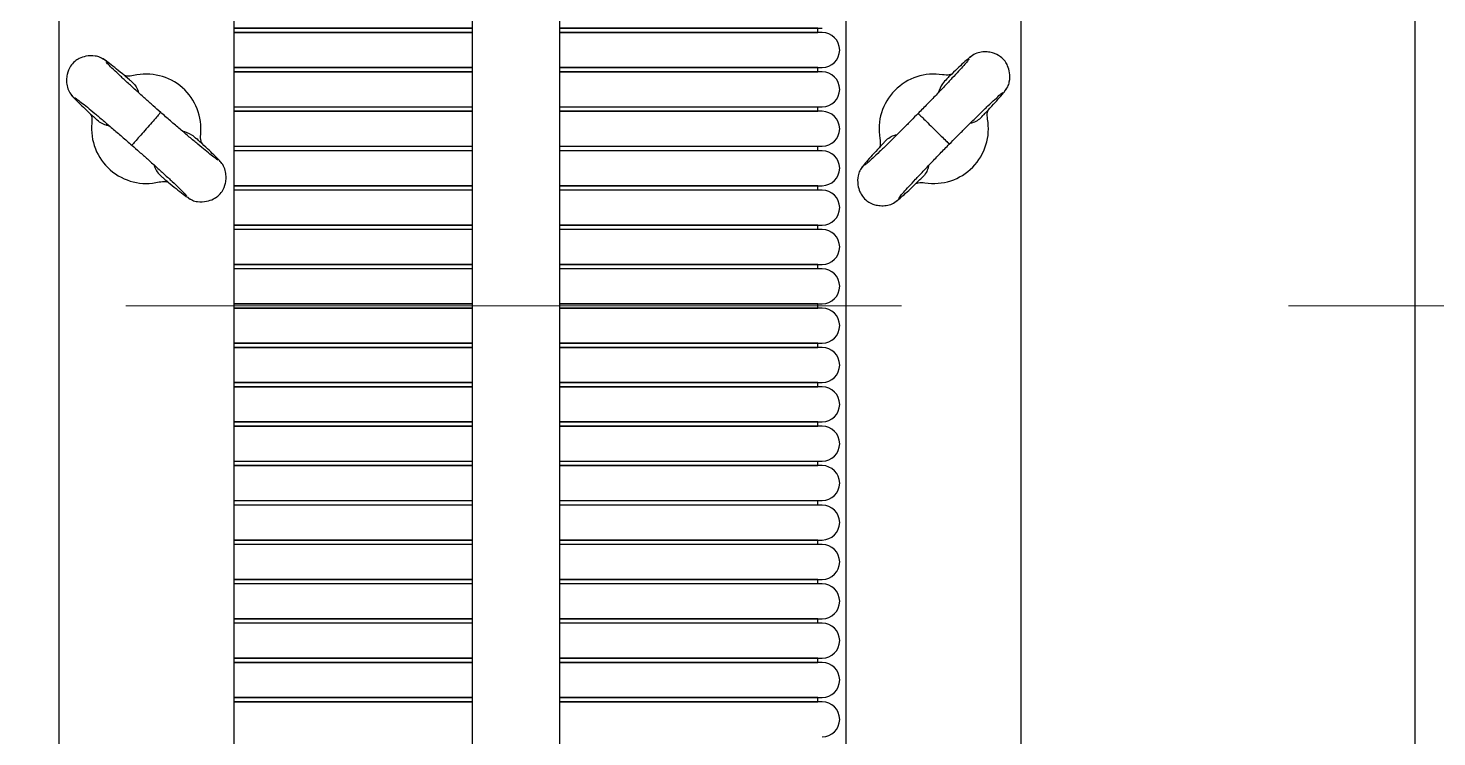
# Model space of a CAD drawing. Header units: centimetres. Extents: x 470464 to 524273, y 49611 to 59074.
# Drawn here: x 503114.4 to 503146.6, y 52575.46 to 52591.66 of the extents above; entities that cross this region are included whole.
import ezdxf

# ---------------------------------------------------------------- set-up
doc = ezdxf.new("R2010")
doc.units = ezdxf.units.CM
doc.header["$MEASUREMENT"] = 0
doc.linetypes.add('ACAD_ISO08W100', pattern=[36, 24, -3, 6, -3])
doc.linetypes.add('CHAIN', pattern=[0.3543, 0.2362, -0.0295, 0.0591, -0.0295])
doc.layers.add('Barış BABUR 23', color=1, linetype='ACAD_ISO08W100', lineweight=13)
doc.layers.add('vinç', color=7, linetype='Continuous')

# ---------------------------------------------------------------- blocks, each defined once
blk = doc.blocks.new('ytrbnjytrbtrbrervrer')
at = {"color": 2, "linetype": 'Continuous', "lineweight": 25}
for p, q in [((429345.111, 71783.091), (429345.111, 71738.541)), ((429349.111, 71783.091), (429349.111, 71738.541)), ((429363.111, 71738.541), (429363.111, 71783.091)), ((429367.111, 71738.541), (429367.111, 71783.091)), ((429376.111, 71782.091), (429376.111, 71737.041)), ((429354.561, 71781.591), (429354.561, 71738.541)), ((429356.561, 71738.541), (429356.561, 71781.591)), ((429349.111, 71765.341), (429354.561, 71765.341)), ((429354.561, 71765.339), (429349.111, 71765.339)), ((429349.111, 71765.244), (429354.561, 71765.244)), ((429354.561, 71765.241), (429349.111, 71765.241)), ((429356.561, 71765.341), (429362.561, 71765.341)), ((429362.461, 71765.339), (429356.561, 71765.339)), ((429356.561, 71765.244), (429362.461, 71765.244)), ((429362.561, 71765.241), (429356.561, 71765.241)), ((429362.461, 71765.339), (429362.453, 71765.341)), ((429362.453, 71765.241), (429362.461, 71765.244)), ((429362.461, 71765.244), (429362.461, 71765.339)), ((429349.111, 71764.441), (429354.561, 71764.441)), ((429354.561, 71764.439), (429349.111, 71764.439)), ((429349.111, 71764.344), (429354.561, 71764.344)), ((429354.561, 71764.341), (429349.111, 71764.341)), ((429356.561, 71764.441), (429362.561, 71764.441)), ((429362.461, 71764.439), (429356.561, 71764.439)), ((429356.561, 71764.344), (429362.461, 71764.344)), ((429362.561, 71764.341), (429356.561, 71764.341)), ((429362.461, 71764.439), (429362.453, 71764.441)), ((429362.453, 71764.341), (429362.461, 71764.344)), ((429362.461, 71764.344), (429362.461, 71764.439)), ((429349.111, 71763.541), (429354.561, 71763.541)), ((429354.561, 71763.539), (429349.111, 71763.539)), ((429356.561, 71763.541), (429362.561, 71763.541)), ((429362.461, 71763.539), (429356.561, 71763.539)), ((429362.461, 71763.539), (429362.453, 71763.541)), ((429362.461, 71763.444), (429362.461, 71763.539)), ((429349.111, 71763.444), (429354.561, 71763.444)), ((429354.561, 71763.441), (429349.111, 71763.441)), ((429356.561, 71763.444), (429362.461, 71763.444)), ((429362.561, 71763.441), (429356.561, 71763.441)), ((429362.453, 71763.441), (429362.461, 71763.444)), ((429349.111, 71762.641), (429354.561, 71762.641)), ((429354.561, 71762.639), (429349.111, 71762.639)), ((429349.111, 71762.544), (429354.561, 71762.544)), ((429354.561, 71762.541), (429349.111, 71762.541)), ((429356.561, 71762.641), (429362.561, 71762.641)), ((429362.461, 71762.639), (429356.561, 71762.639)), ((429356.561, 71762.544), (429362.461, 71762.544)), ((429362.561, 71762.541), (429356.561, 71762.541)), ((429362.461, 71762.639), (429362.453, 71762.641)), ((429362.453, 71762.541), (429362.461, 71762.544)), ((429362.461, 71762.544), (429362.461, 71762.639)), ((429349.111, 71761.741), (429354.561, 71761.741)), ((429354.561, 71761.739), (429349.111, 71761.739)), ((429349.111, 71761.644), (429354.561, 71761.644)), ((429354.561, 71761.641), (429349.111, 71761.641)), ((429356.561, 71761.741), (429362.561, 71761.741)), ((429362.461, 71761.739), (429356.561, 71761.739)), ((429356.561, 71761.644), (429362.461, 71761.644)), ((429362.561, 71761.641), (429356.561, 71761.641)), ((429362.461, 71761.739), (429362.453, 71761.741)), ((429362.453, 71761.641), (429362.461, 71761.644)), ((429362.461, 71761.644), (429362.461, 71761.739)), ((429349.111, 71760.841), (429354.561, 71760.841)), ((429354.561, 71760.839), (429349.111, 71760.839)), ((429349.111, 71760.744), (429354.561, 71760.744)), ((429354.561, 71760.741), (429349.111, 71760.741)), ((429356.561, 71760.841), (429362.561, 71760.841)), ((429362.461, 71760.839), (429356.561, 71760.839)), ((429356.561, 71760.744), (429362.461, 71760.744)), ((429362.561, 71760.741), (429356.561, 71760.741)), ((429362.461, 71760.839), (429362.453, 71760.841)), ((429362.453, 71760.741), (429362.461, 71760.744)), ((429362.461, 71760.744), (429362.461, 71760.839)), ((429349.111, 71759.941), (429354.561, 71759.941)), ((429354.561, 71759.939), (429349.111, 71759.939)), ((429349.111, 71759.844), (429354.561, 71759.844)), ((429354.561, 71759.841), (429349.111, 71759.841)), ((429356.561, 71759.941), (429362.561, 71759.941)), ((429362.461, 71759.939), (429356.561, 71759.939)), ((429356.561, 71759.844), (429362.461, 71759.844)), ((429362.561, 71759.841), (429356.561, 71759.841)), ((429362.461, 71759.939), (429362.453, 71759.941)), ((429362.453, 71759.841), (429362.461, 71759.844)), ((429362.461, 71759.844), (429362.461, 71759.939)), ((429349.111, 71759.041), (429354.561, 71759.041)), ((429354.561, 71759.039), (429349.111, 71759.039)), ((429356.561, 71759.041), (429362.561, 71759.041)), ((429362.461, 71759.039), (429356.561, 71759.039)), ((429362.461, 71759.039), (429362.453, 71759.041)), ((429362.461, 71758.944), (429362.461, 71759.039)), ((429349.111, 71758.944), (429354.561, 71758.944)), ((429354.561, 71758.941), (429349.111, 71758.941)), ((429356.561, 71758.944), (429362.461, 71758.944)), ((429362.561, 71758.941), (429356.561, 71758.941)), ((429362.453, 71758.941), (429362.461, 71758.944)), ((429349.111, 71758.141), (429354.561, 71758.141)), ((429354.561, 71758.139), (429349.111, 71758.139)), ((429349.111, 71758.044), (429354.561, 71758.044)), ((429354.561, 71758.041), (429349.111, 71758.041)), ((429356.561, 71758.141), (429362.561, 71758.141)), ((429362.461, 71758.139), (429356.561, 71758.139)), ((429356.561, 71758.044), (429362.461, 71758.044)), ((429362.561, 71758.041), (429356.561, 71758.041)), ((429362.461, 71758.139), (429362.453, 71758.141)), ((429362.453, 71758.041), (429362.461, 71758.044)), ((429362.461, 71758.044), (429362.461, 71758.139)), ((429349.111, 71757.241), (429354.561, 71757.241)), ((429354.561, 71757.239), (429349.111, 71757.239)), ((429349.111, 71757.144), (429354.561, 71757.144)), ((429354.561, 71757.141), (429349.111, 71757.141)), ((429356.561, 71757.241), (429362.561, 71757.241)), ((429362.461, 71757.239), (429356.561, 71757.239)), ((429356.561, 71757.144), (429362.461, 71757.144)), ((429362.561, 71757.141), (429356.561, 71757.141)), ((429362.461, 71757.239), (429362.453, 71757.241)), ((429362.453, 71757.141), (429362.461, 71757.144)), ((429362.461, 71757.144), (429362.461, 71757.239)), ((429349.111, 71756.341), (429354.561, 71756.341)), ((429354.561, 71756.339), (429349.111, 71756.339)), ((429349.111, 71756.244), (429354.561, 71756.244)), ((429354.561, 71756.241), (429349.111, 71756.241)), ((429356.561, 71756.341), (429362.561, 71756.341)), ((429362.461, 71756.339), (429356.561, 71756.339)), ((429356.561, 71756.244), (429362.461, 71756.244)), ((429362.561, 71756.241), (429356.561, 71756.241)), ((429362.461, 71756.339), (429362.453, 71756.341)), ((429362.453, 71756.241), (429362.461, 71756.244)), ((429362.461, 71756.244), (429362.461, 71756.339)), ((429349.111, 71755.441), (429354.561, 71755.441)), ((429354.561, 71755.439), (429349.111, 71755.439)), ((429349.111, 71755.344), (429354.561, 71755.344)), ((429354.561, 71755.341), (429349.111, 71755.341)), ((429356.561, 71755.441), (429362.561, 71755.441)), ((429362.461, 71755.439), (429356.561, 71755.439)), ((429356.561, 71755.344), (429362.461, 71755.344)), ((429362.561, 71755.341), (429356.561, 71755.341)), ((429362.461, 71755.439), (429362.453, 71755.441)), ((429362.453, 71755.341), (429362.461, 71755.344)), ((429362.461, 71755.344), (429362.461, 71755.439)), ((429349.111, 71754.541), (429354.561, 71754.541)), ((429354.561, 71754.539), (429349.111, 71754.539)), ((429356.561, 71754.541), (429362.561, 71754.541)), ((429362.461, 71754.539), (429356.561, 71754.539)), ((429362.461, 71754.539), (429362.453, 71754.541)), ((429362.461, 71754.444), (429362.461, 71754.539)), ((429349.111, 71754.444), (429354.561, 71754.444)), ((429354.561, 71754.441), (429349.111, 71754.441)), ((429356.561, 71754.444), (429362.461, 71754.444)), ((429362.561, 71754.441), (429356.561, 71754.441)), ((429362.453, 71754.441), (429362.461, 71754.444)), ((429349.111, 71753.641), (429354.561, 71753.641)), ((429354.561, 71753.639), (429349.111, 71753.639)), ((429349.111, 71753.544), (429354.561, 71753.544)), ((429354.561, 71753.541), (429349.111, 71753.541)), ((429356.561, 71753.641), (429362.561, 71753.641)), ((429362.461, 71753.639), (429356.561, 71753.639)), ((429356.561, 71753.544), (429362.461, 71753.544)), ((429362.561, 71753.541), (429356.561, 71753.541)), ((429362.461, 71753.639), (429362.453, 71753.641)), ((429362.453, 71753.541), (429362.461, 71753.544)), ((429362.461, 71753.544), (429362.461, 71753.639)), ((429349.111, 71752.741), (429354.561, 71752.741)), ((429354.561, 71752.739), (429349.111, 71752.739)), ((429349.111, 71752.644), (429354.561, 71752.644)), ((429354.561, 71752.641), (429349.111, 71752.641)), ((429356.561, 71752.741), (429362.561, 71752.741)), ((429362.461, 71752.739), (429356.561, 71752.739)), ((429356.561, 71752.644), (429362.461, 71752.644)), ((429362.561, 71752.641), (429356.561, 71752.641)), ((429362.461, 71752.739), (429362.453, 71752.741)), ((429362.453, 71752.641), (429362.461, 71752.644)), ((429362.461, 71752.644), (429362.461, 71752.739)), ((429349.111, 71751.841), (429354.561, 71751.841)), ((429354.561, 71751.839), (429349.111, 71751.839)), ((429349.111, 71751.744), (429354.561, 71751.744)), ((429354.561, 71751.741), (429349.111, 71751.741)), ((429356.561, 71751.841), (429362.561, 71751.841)), ((429362.461, 71751.839), (429356.561, 71751.839)), ((429356.561, 71751.744), (429362.461, 71751.744)), ((429362.561, 71751.741), (429356.561, 71751.741)), ((429362.461, 71751.839), (429362.453, 71751.841)), ((429362.453, 71751.741), (429362.461, 71751.744)), ((429362.461, 71751.744), (429362.461, 71751.839)), ((429349.111, 71750.941), (429354.561, 71750.941)), ((429354.561, 71750.939), (429349.111, 71750.939)), ((429356.561, 71750.941), (429362.561, 71750.941)), ((429362.461, 71750.939), (429356.561, 71750.939)), ((429362.461, 71750.939), (429362.453, 71750.941)), ((429362.461, 71750.844), (429362.461, 71750.939)), ((429349.111, 71750.844), (429354.561, 71750.844)), ((429354.561, 71750.841), (429349.111, 71750.841)), ((429356.561, 71750.844), (429362.461, 71750.844)), ((429362.561, 71750.841), (429356.561, 71750.841)), ((429362.453, 71750.841), (429362.461, 71750.844)), ((429349.111, 71750.041), (429354.561, 71750.041)), ((429354.561, 71750.039), (429349.111, 71750.039)), ((429356.561, 71750.041), (429362.561, 71750.041)), ((429362.461, 71750.039), (429356.561, 71750.039)), ((429362.461, 71750.039), (429362.453, 71750.041)), ((429362.461, 71749.944), (429362.461, 71750.039)), ((429349.111, 71749.944), (429354.561, 71749.944)), ((429354.561, 71749.941), (429349.111, 71749.941)), ((429356.561, 71749.944), (429362.461, 71749.944)), ((429362.561, 71749.941), (429356.561, 71749.941)), ((429362.453, 71749.941), (429362.461, 71749.944))]:
    blk.add_line(p, q, dxfattribs=at)
for centre, radius, start, end in [((429362.561, 71764.841), 0.4, 270, 90), ((429347.111, 71763.041), 1.25, 353.9504, 103.5295), ((429362.561, 71763.941), 0.4, 270, 90), ((429365.111, 71763.041), 1.25, 80.6783, 190.2574), ((429362.561, 71763.041), 0.4, 270, 90), ((429365.111, 71763.041), 1.25, 260.6783, 10.2574), ((429347.111, 71763.041), 1.25, 173.9504, 283.5295), ((429362.561, 71762.141), 0.4, 270, 90), ((429362.561, 71761.241), 0.4, 270, 90), ((429362.561, 71760.341), 0.4, 270, 90), ((429362.561, 71759.441), 0.4, 270, 90), ((429362.561, 71758.541), 0.4, 270, 90), ((429362.561, 71757.641), 0.4, 270, 90), ((429362.561, 71756.741), 0.4, 270, 90), ((429362.561, 71755.841), 0.4, 270, 90), ((429362.561, 71754.941), 0.4, 270, 90), ((429362.561, 71754.041), 0.4, 270, 90), ((429362.561, 71753.141), 0.4, 270, 90), ((429362.561, 71752.241), 0.4, 270, 90), ((429362.561, 71751.341), 0.4, 270, 90), ((429362.561, 71750.441), 0.4, 270, 90), ((429362.561, 71749.541), 0.4, 270, 90)]:
    blk.add_arc(centre, radius, start, end, dxfattribs=at)
for points, knots in [([(429366.729, 71763.897), (429366.755, 71763.93), (429366.807, 71763.995), (429366.852, 71764.143), (429366.855, 71764.309), (429366.811, 71764.468), (429366.74, 71764.596), (429366.628, 71764.709), (429366.481, 71764.776), (429366.329, 71764.802), (429366.196, 71764.798), (429366.055, 71764.764), (429365.979, 71764.704), (429365.94, 71764.673)], [0, 0, 0, 0, 0.076879, 0.149959, 0.280417, 0.380862, 0.452231, 0.542104, 0.666449, 0.742119, 0.824622, 0.911041, 1, 1, 1, 1]), ([(429346.165, 71764.608), (429346.13, 71764.632), (429346.062, 71764.68), (429345.912, 71764.716), (429345.746, 71764.71), (429345.589, 71764.657), (429345.466, 71764.579), (429345.359, 71764.46), (429345.301, 71764.31), (429345.283, 71764.157), (429345.295, 71764.024), (429345.337, 71763.885), (429345.402, 71763.813), (429345.434, 71763.775)], [0, 0, 0, 0, 0.07688, 0.149955, 0.280414, 0.380862, 0.452228, 0.542103, 0.666447, 0.742118, 0.824619, 0.91104, 1, 1, 1, 1]), ([(429346.726, 71764.163), (429346.671, 71764.209), (429346.545, 71764.314), (429346.375, 71764.452), (429346.223, 71764.571), (429346.114, 71764.65), (429346.101, 71764.649), (429346.095, 71764.649)], [0, 0, 0, 0, 0.146898, 0.335832, 0.546693, 0.780924, 1, 1, 1, 1]), ([(429347.441, 71763.417), (429347.384, 71763.467), (429347.264, 71763.573), (429347.079, 71763.737), (429346.886, 71763.911), (429346.692, 71764.087), (429346.508, 71764.257), (429346.349, 71764.407), (429346.228, 71764.525), (429346.203, 71764.556), (429346.19, 71764.572)], [0, 0, 0, 0, 0.088419, 0.1866789, 0.294719, 0.4126306, 0.5408206, 0.6805592, 0.8338606, 1, 1, 1, 1]), ([(429365.917, 71764.635), (429365.908, 71764.623), (429365.891, 71764.597), (429365.806, 71764.499), (429365.686, 71764.366), (429365.534, 71764.202), (429365.36, 71764.017), (429365.168, 71763.817), (429364.965, 71763.606), (429364.824, 71763.463), (429364.755, 71763.392)], [0, 0, 0, 0, 0.138849, 0.273277, 0.402094, 0.526317, 0.647354, 0.766153, 0.883397, 1, 1, 1, 1]), ([(429366.008, 71764.72), (429366.003, 71764.721), (429365.993, 71764.722), (429365.915, 71764.658), (429365.799, 71764.556), (429365.651, 71764.417), (429365.518, 71764.291), (429365.431, 71764.206), (429365.408, 71764.184)], [0, 0, 0, 0, 0.182243, 0.386014, 0.579797, 0.762991, 0.937944, 1, 1, 1, 1]), ([(429346.819, 71764.257), (429346.767, 71764.248), (429346.698, 71764.236), (429346.631, 71764.252), (429346.615, 71764.256)], [0, 0, 0, 0, 0.747018, 1, 1, 1, 1]), ([(429346.724, 71764.162), (429346.732, 71764.157), (429346.811, 71764.101), (429346.893, 71764), (429346.926, 71763.892), (429346.934, 71763.868)], [0, 0, 0, 0, 0.0728253, 0.7889499, 1, 1, 1, 1]), ([(429365.413, 71764.18), (429365.377, 71764.145), (429365.285, 71764.056), (429365.241, 71763.937), (429365.214, 71763.865)], [0, 0, 0, 0, 0.39471, 1, 1, 1, 1]), ([(429365.517, 71764.289), (429365.5, 71764.284), (429365.435, 71764.263), (429365.366, 71764.27), (429365.313, 71764.275)], [0, 0, 0, 0, 0.252133, 1, 1, 1, 1]), ([(429345.384, 71763.841), (429345.383, 71763.836), (429345.383, 71763.826), (429345.451, 71763.751), (429345.559, 71763.642), (429345.706, 71763.501), (429345.84, 71763.376), (429345.93, 71763.294), (429345.954, 71763.272)], [0, 0, 0, 0, 0.1821078, 0.3857271, 0.5793666, 0.762424, 0.9372451, 1, 1, 1, 1]), ([(429365.467, 71762.691), (429365.521, 71762.744), (429365.633, 71762.858), (429365.807, 71763.033), (429365.992, 71763.217), (429366.179, 71763.4), (429366.359, 71763.574), (429366.518, 71763.724), (429366.643, 71763.838), (429366.675, 71763.861), (429366.692, 71763.873)], [0, 0, 0, 0, 0.088422, 0.186679, 0.294719, 0.412632, 0.540821, 0.680559, 0.833861, 1, 1, 1, 1]), ([(429366.253, 71763.362), (429366.302, 71763.414), (429366.414, 71763.534), (429366.562, 71763.696), (429366.689, 71763.841), (429366.774, 71763.945), (429366.774, 71763.958), (429366.774, 71763.964)], [0, 0, 0, 0, 0.146897, 0.335831, 0.546693, 0.780924, 1, 1, 1, 1]), ([(429345.473, 71763.755), (429345.487, 71763.747), (429345.513, 71763.732), (429345.616, 71763.652), (429345.756, 71763.54), (429345.928, 71763.398), (429346.123, 71763.234), (429346.334, 71763.054), (429346.555, 71762.863), (429346.706, 71762.731), (429346.781, 71762.665)], [0, 0, 0, 0, 0.138849, 0.273278, 0.402095, 0.526317, 0.647354, 0.766154, 0.883397, 1, 1, 1, 1]), ([(429345.842, 71763.375), (429345.848, 71763.359), (429345.873, 71763.296), (429345.87, 71763.226), (429345.868, 71763.173)], [0, 0, 0, 0, 0.246532, 1, 1, 1, 1]), ([(429346.268, 71763.109), (429346.243, 71763.114), (429346.132, 71763.133), (429346.023, 71763.199), (429345.959, 71763.268), (429345.955, 71763.273)], [0, 0, 0, 0, 0.21434, 0.946668, 1, 1, 1, 1]), ([(429347.441, 71763.417), (429347.436, 71763.411), (429347.426, 71763.4), (429347.35, 71763.313), (429347.241, 71763.189), (429347.154, 71763.091), (429347.111, 71763.041)], [0, 0, 0, 0, 0.2500025, 0.5000018, 0.7500009, 1, 1, 1, 1]), ([(429348.749, 71762.328), (429348.735, 71762.336), (429348.709, 71762.351), (429348.606, 71762.43), (429348.466, 71762.543), (429348.294, 71762.685), (429348.099, 71762.849), (429347.888, 71763.028), (429347.667, 71763.219), (429347.516, 71763.351), (429347.441, 71763.417)], [0, 0, 0, 0, 0.138849, 0.273277, 0.402095, 0.526316, 0.647354, 0.766153, 0.883395, 1, 1, 1, 1]), ([(429364.755, 71763.392), (429364.701, 71763.338), (429364.589, 71763.224), (429364.415, 71763.049), (429364.23, 71762.866), (429364.043, 71762.683), (429363.863, 71762.508), (429363.704, 71762.358), (429363.579, 71762.244), (429363.547, 71762.221), (429363.53, 71762.21)], [0, 0, 0, 0, 0.08842, 0.186678, 0.29472, 0.412631, 0.540821, 0.680559, 0.833861, 1, 1, 1, 1]), ([(429364.755, 71763.392), (429364.76, 71763.387), (429364.771, 71763.376), (429364.853, 71763.295), (429364.971, 71763.179), (429365.064, 71763.087), (429365.111, 71763.041)], [0, 0, 0, 0, 0.250004, 0.500001, 0.750007, 1, 1, 1, 1]), ([(429365.946, 71763.171), (429365.971, 71763.177), (429366.08, 71763.204), (429366.187, 71763.28), (429366.246, 71763.356), (429366.252, 71763.363)], [0, 0, 0, 0, 0.211042, 0.927169, 1, 1, 1, 1]), ([(429366.341, 71763.264), (429366.335, 71763.316), (429366.327, 71763.386), (429366.347, 71763.451), (429366.352, 71763.468)], [0, 0, 0, 0, 0.747029, 1, 1, 1, 1]), ([(429347.111, 71763.041), (429347.068, 71762.992), (429346.981, 71762.894), (429346.872, 71762.769), (429346.796, 71762.682), (429346.786, 71762.671), (429346.781, 71762.665)], [0, 0, 0, 0, 0.249995, 0.499996, 0.749995, 1, 1, 1, 1]), ([(429348.265, 71762.805), (429348.228, 71762.839), (429348.134, 71762.925), (429348.013, 71762.963), (429347.939, 71762.986)], [0, 0, 0, 0, 0.394724, 1, 1, 1, 1]), ([(429348.38, 71762.707), (429348.374, 71762.723), (429348.349, 71762.787), (429348.352, 71762.857), (429348.354, 71762.91)], [0, 0, 0, 0, 0.2521, 1, 1, 1, 1]), ([(429363.97, 71762.719), (429363.976, 71762.726), (429364.035, 71762.802), (429364.142, 71762.878), (429364.251, 71762.905), (429364.276, 71762.911)], [0, 0, 0, 0, 0.072841, 0.788958, 1, 1, 1, 1]), ([(429365.111, 71763.041), (429365.158, 71762.995), (429365.251, 71762.903), (429365.369, 71762.788), (429365.451, 71762.706), (429365.462, 71762.696), (429365.467, 71762.691)], [0, 0, 0, 0, 0.249994, 0.499999, 0.749997, 1, 1, 1, 1]), ([(429346.781, 71762.665), (429346.838, 71762.615), (429346.958, 71762.51), (429347.143, 71762.346), (429347.336, 71762.172), (429347.53, 71761.996), (429347.714, 71761.826), (429347.873, 71761.676), (429347.994, 71761.557), (429348.019, 71761.526), (429348.032, 71761.51)], [0, 0, 0, 0, 0.088421, 0.18668, 0.29472, 0.41263, 0.540822, 0.680559, 0.833861, 1, 1, 1, 1]), ([(429348.838, 71762.242), (429348.838, 71762.247), (429348.839, 71762.257), (429348.771, 71762.331), (429348.663, 71762.44), (429348.516, 71762.581), (429348.382, 71762.706), (429348.292, 71762.788), (429348.269, 71762.809)], [0, 0, 0, 0, 0.182243, 0.386014, 0.579798, 0.762991, 0.937942, 1, 1, 1, 1]), ([(429363.969, 71762.721), (429363.92, 71762.668), (429363.808, 71762.549), (429363.66, 71762.387), (429363.533, 71762.242), (429363.448, 71762.138), (429363.448, 71762.125), (429363.448, 71762.119)], [0, 0, 0, 0, 0.146895, 0.335831, 0.546692, 0.780924, 1, 1, 1, 1]), ([(429363.881, 71762.819), (429363.887, 71762.767), (429363.895, 71762.697), (429363.875, 71762.631), (429363.87, 71762.615)], [0, 0, 0, 0, 0.74704, 1, 1, 1, 1]), ([(429364.305, 71761.447), (429364.314, 71761.46), (429364.331, 71761.485), (429364.416, 71761.584), (429364.536, 71761.717), (429364.688, 71761.88), (429364.862, 71762.066), (429365.054, 71762.266), (429365.257, 71762.476), (429365.397, 71762.619), (429365.467, 71762.691)], [0, 0, 0, 0, 0.138849, 0.2732775, 0.4020938, 0.5263172, 0.6473536, 0.7661533, 0.883397, 1, 1, 1, 1]), ([(429347.288, 71762.215), (429347.296, 71762.19), (429347.329, 71762.083), (429347.411, 71761.981), (429347.49, 71761.926), (429347.498, 71761.921)], [0, 0, 0, 0, 0.211049, 0.927162, 1, 1, 1, 1]), ([(429348.057, 71761.475), (429348.092, 71761.45), (429348.16, 71761.403), (429348.31, 71761.366), (429348.476, 71761.373), (429348.633, 71761.426), (429348.756, 71761.503), (429348.863, 71761.622), (429348.921, 71761.773), (429348.939, 71761.926), (429348.927, 71762.059), (429348.885, 71762.197), (429348.82, 71762.27), (429348.787, 71762.307)], [0, 0, 0, 0, 0.07688, 0.149958, 0.280417, 0.380862, 0.452231, 0.542103, 0.666449, 0.742119, 0.824622, 0.911042, 1, 1, 1, 1]), ([(429347.496, 71761.919), (429347.551, 71761.873), (429347.677, 71761.768), (429347.847, 71761.63), (429347.999, 71761.511), (429348.108, 71761.432), (429348.121, 71761.433), (429348.127, 71761.434)], [0, 0, 0, 0, 0.146896, 0.335832, 0.546692, 0.780924, 1, 1, 1, 1]), ([(429363.493, 71762.186), (429363.467, 71762.153), (429363.415, 71762.088), (429363.37, 71761.94), (429363.367, 71761.773), (429363.411, 71761.614), (429363.482, 71761.487), (429363.594, 71761.373), (429363.741, 71761.307), (429363.893, 71761.28), (429364.026, 71761.284), (429364.167, 71761.318), (429364.243, 71761.379), (429364.282, 71761.409)], [0, 0, 0, 0, 0.076881, 0.14996, 0.280418, 0.380862, 0.452231, 0.542107, 0.666449, 0.742119, 0.824622, 0.911041, 1, 1, 1, 1]), ([(429364.214, 71761.363), (429364.219, 71761.362), (429364.229, 71761.361), (429364.307, 71761.424), (429364.422, 71761.526), (429364.571, 71761.665), (429364.704, 71761.792), (429364.791, 71761.877), (429364.814, 71761.899)], [0, 0, 0, 0, 0.182107, 0.385727, 0.579366, 0.762424, 0.937245, 1, 1, 1, 1]), ([(429364.995, 71762.204), (429364.989, 71762.179), (429364.964, 71762.069), (429364.892, 71761.964), (429364.818, 71761.904), (429364.813, 71761.9)], [0, 0, 0, 0, 0.214348, 0.946664, 1, 1, 1, 1]), ([(429347.403, 71761.826), (429347.455, 71761.835), (429347.524, 71761.846), (429347.591, 71761.831), (429347.607, 71761.827)], [0, 0, 0, 0, 0.747022, 1, 1, 1, 1]), ([(429364.705, 71761.794), (429364.721, 71761.799), (429364.786, 71761.819), (429364.856, 71761.813), (429364.909, 71761.808)], [0, 0, 0, 0, 0.2465628, 1, 1, 1, 1])]:
    blk.add_open_spline(points, degree=3, knots=knots, dxfattribs=at)
blk = doc.blocks.new('teyrujehkutk5rjykturjset')
at = {"layer": 'Barış BABUR 23', "color": 2, "linetype": 'CHAIN', "ltscale": 300}
blk.add_line((414541.085, 75738.588), (413333.085, 75738.588), dxfattribs=at)
at = {"layer": 'vinç', "color": 2}
blk.add_blockref('ytrbnjytrbtrbrervrer', (-15647.027, 3979.597), dxfattribs=at)
blk = doc.blocks.new('rtrtjhrkıtyurjtyrkurjt')
at = {"layer": 'vinç', "color": 2}
blk.add_blockref('teyrujehkutk5rjykturjset', (3449.374, -3989.374), dxfattribs=at)

msp = doc.modelspace()

# ---------------------------------------------------------------- block references
at = {"layer": 'vinç', "color": 2}
msp.add_blockref('rtrtjhrkıtyurjtyrkurjt', (85967.638, -19163.9), dxfattribs=at)

doc.saveas('drawing.dxf')
